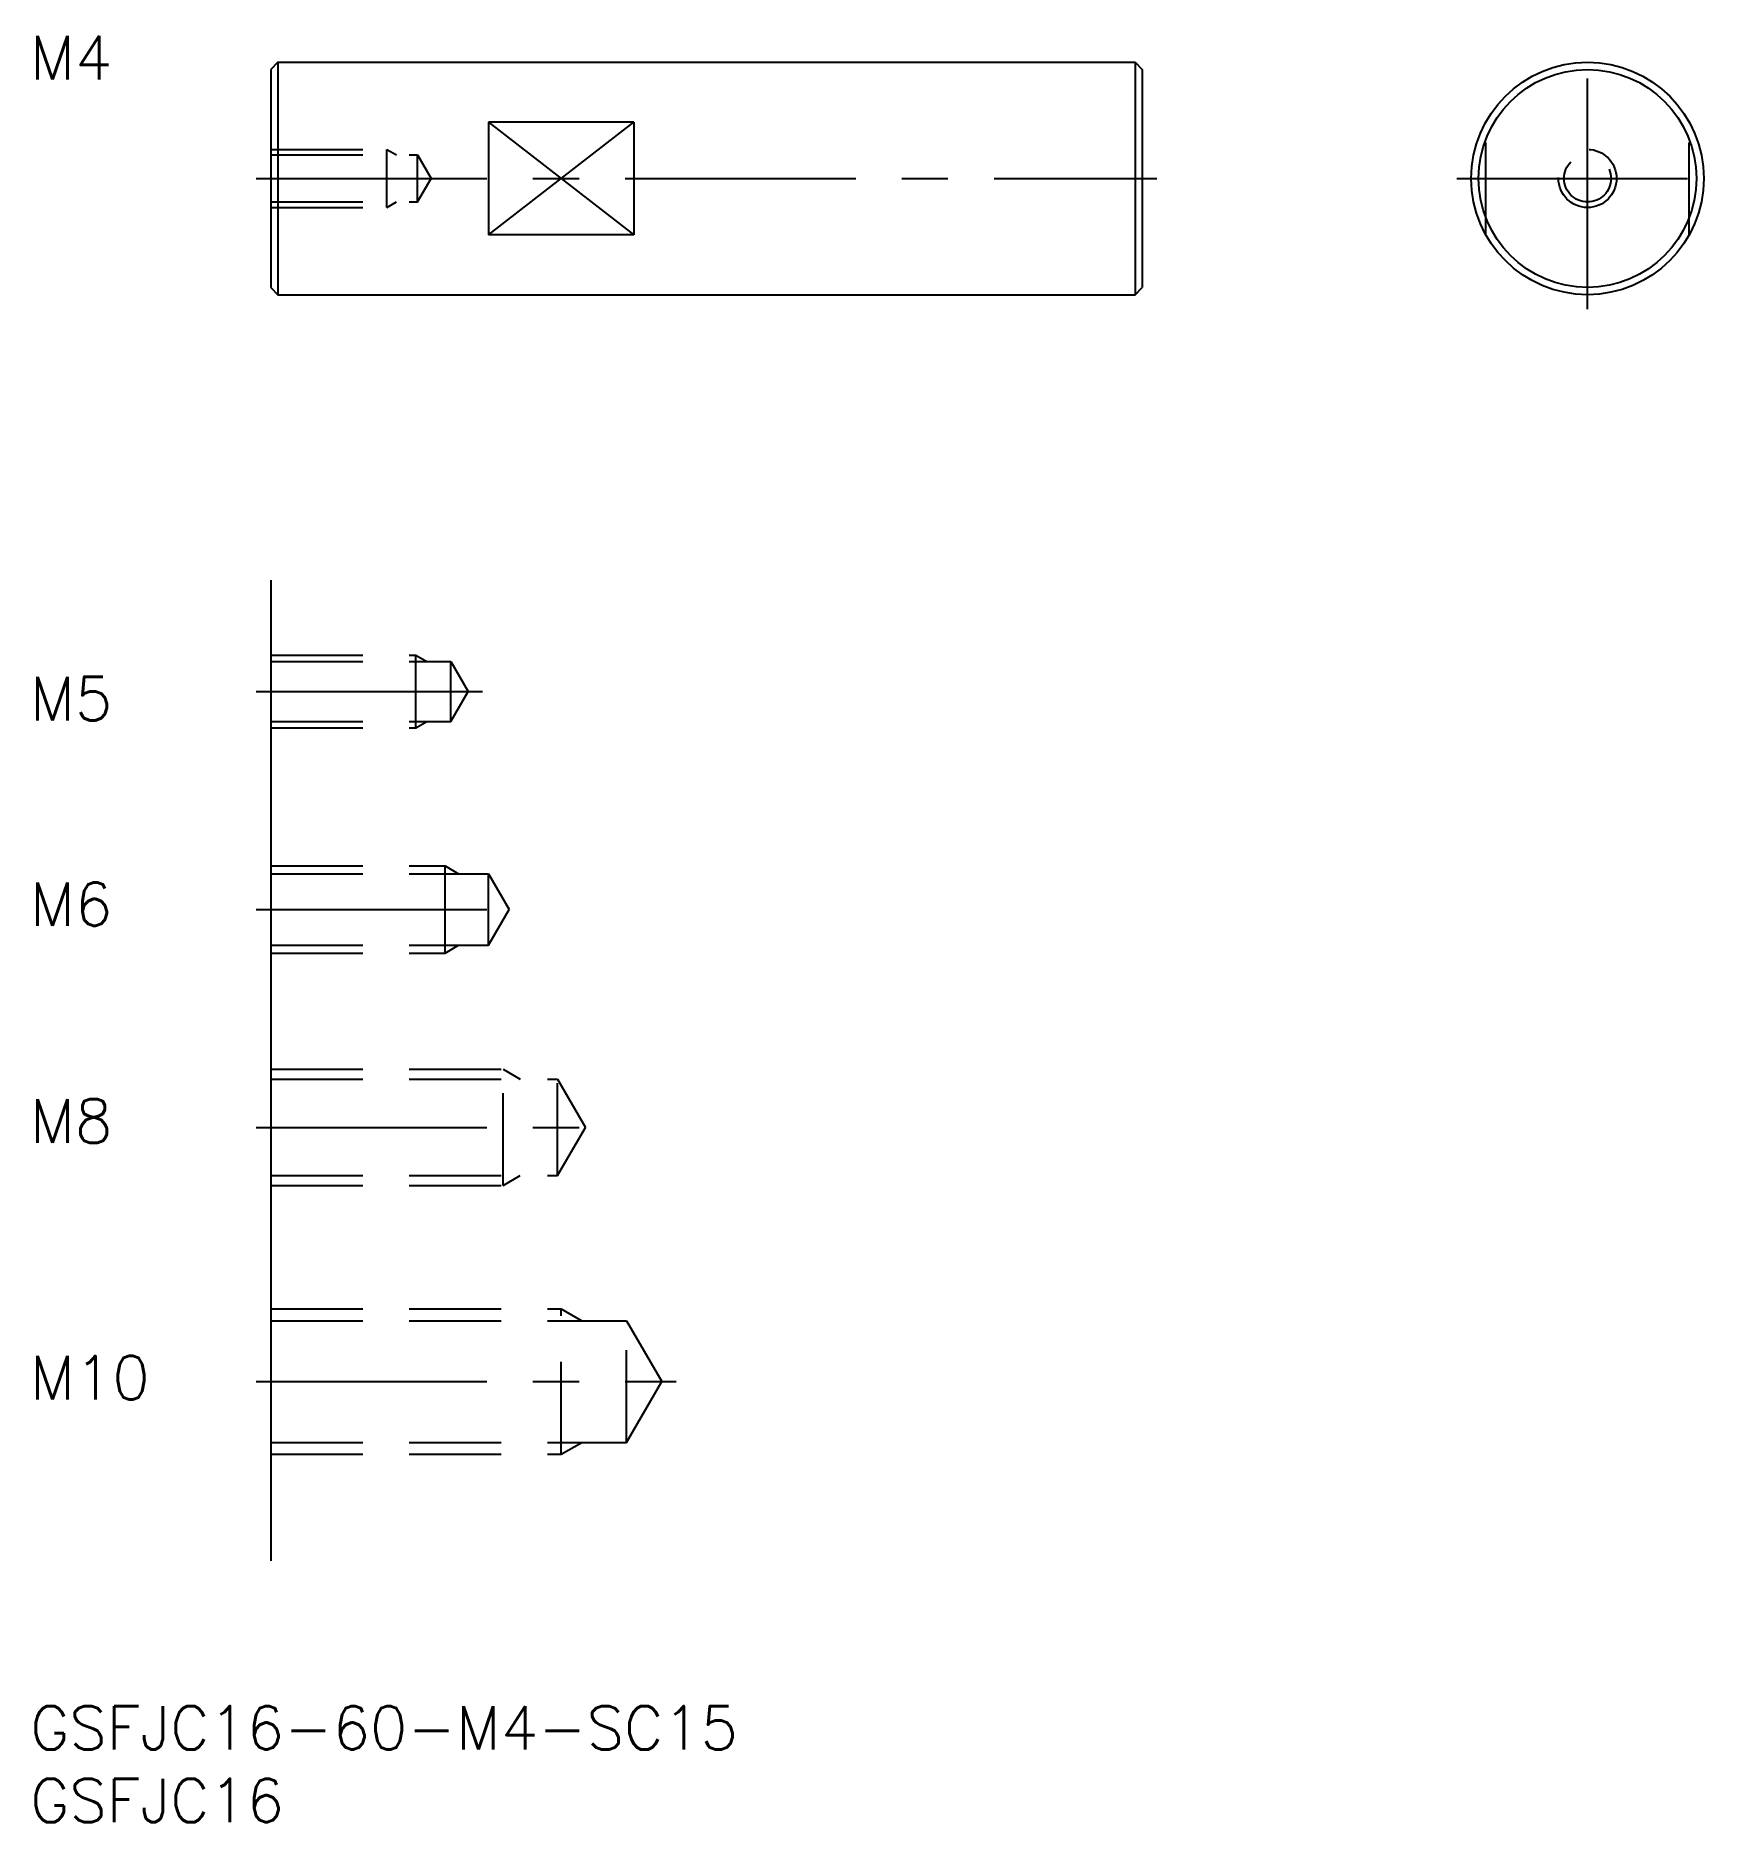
# Model space of a CAD drawing. Extents: x 0 to 116, y -8 to 115.
import ezdxf

# ---------------------------------------------------------------- set-up
doc = ezdxf.new("R2010")
doc.units = 0
doc.header["$LTSCALE"] = 0.5
doc.linetypes.add('CENTER', pattern=[50.8, 31.75, -6.35, 6.35, -6.35])
doc.linetypes.add('DASHED', pattern=[19.05, 12.7, -6.35])
for name, color, linetype in [('MSM_CENTER', 1, 'CENTER'), ('MSM_CONTINUOUS', 7, 'CONTINUOUS'), ('MSM_DASHED', 4, 'DASHED'), ('MSM_NARROW', 5, 'CONTINUOUS'), ('MSM_PART_NUMBER', 7, 'CONTINUOUS')]:
    doc.layers.add(name, color=color, linetype=linetype)
doc.styles.get("Standard").update_dxf_attribs({"font": 'txt.shx', "height": 3, "bigfont": 'bigfont.shx'})

# ---------------------------------------------------------------- blocks, each defined once
blk = doc.blocks.new('*U21')
at = {"layer": 'MSM_PART_NUMBER'}
blk.add_text('GSFJC16-60-M4-SC15', height=3, dxfattribs=at).set_placement((0, -3))
blk = doc.blocks.new('*U22')
at = {"layer": 'MSM_PART_NUMBER'}
blk.add_text('GSFJC16', height=3, dxfattribs=at).set_placement((0, -8))
blk = doc.blocks.new('*U24')
at = {"layer": 'MSM_PART_NUMBER'}
blk.add_text('M4', height=3, dxfattribs=at).set_placement((0, 111.96))
blk = doc.blocks.new('*U25')
at = {"layer": 'MSM_PART_NUMBER'}
blk.add_text('M5', height=3, dxfattribs=at).set_placement((0, 67.84))
blk = doc.blocks.new('*U26')
at = {"layer": 'MSM_PART_NUMBER'}
blk.add_text('M6', height=3, dxfattribs=at).set_placement((0, 53.69))
blk = doc.blocks.new('*U27')
at = {"layer": 'MSM_PART_NUMBER'}
blk.add_text('M8', height=3, dxfattribs=at).set_placement((0, 38.77))
blk = doc.blocks.new('*U28')
at = {"layer": 'MSM_PART_NUMBER'}
blk.add_text('M10', height=3, dxfattribs=at).set_placement((0, 21.1))

msp = doc.modelspace()

# ---------------------------------------------------------------- linework, layer by layer
at = {"layer": 'MSM_CENTER'}
for p, q in [((107.21, 96.14), (107.21, 114.14)), ((15.56, 105.14), (77.56, 105.14)), ((98.21, 105.14), (116.21, 105.14)), ((15.56, 69.83), (31.15, 69.83)), ((15.56, 54.83), (33.98, 54.83)), ((15.56, 39.83), (39.23, 39.83)), ((15.56, 22.33), (44.48, 22.33))]:
    msp.add_line(p, q, dxfattribs=at)
at = {"layer": 'MSM_CONTINUOUS'}
for p, q in [((17.06, 113.14), (16.56, 112.64)), ((17.06, 113.14), (76.06, 113.14)), ((17.06, 113.14), (17.06, 97.14)), ((76.06, 113.14), (76.56, 112.64)), ((76.06, 113.14), (76.06, 97.14)), ((16.56, 112.64), (16.56, 97.64)), ((76.56, 112.64), (76.56, 97.64)), ((31.56, 109.01), (31.56, 101.27)), ((41.56, 109.01), (31.56, 109.01)), ((41.56, 109.01), (41.56, 101.27)), ((41.56, 101.27), (31.56, 101.27)), ((16.56, 97.64), (17.06, 97.14)), ((76.06, 97.14), (76.56, 97.64)), ((17.06, 97.14), (76.06, 97.14)), ((16.56, 77.5), (16.56, 10))]:
    msp.add_line(p, q, dxfattribs=at)
for radius in [8, 7.5]:
    msp.add_circle((107.21, 105.14), radius, dxfattribs=at)
at = {"layer": 'MSM_DASHED'}
for p, q in [((100.21, 101.27), (100.21, 109.01)), ((114.21, 101.27), (114.21, 109.01)), ((16.56, 107.14), (24.56, 107.14)), ((24.56, 103.14), (24.56, 107.14)), ((24.56, 107.14), (25.22, 106.76)), ((16.56, 106.76), (26.66, 106.76)), ((26.66, 103.52), (26.66, 106.76)), ((26.66, 106.76), (27.6, 105.14)), ((26.66, 103.52), (27.6, 105.14)), ((16.56, 103.52), (26.66, 103.52)), ((24.56, 103.14), (25.22, 103.52)), ((16.56, 103.14), (24.56, 103.14)), ((16.56, 72.33), (26.56, 72.33)), ((16.56, 71.9), (28.96, 71.9)), ((26.56, 67.33), (26.56, 72.33)), ((26.56, 72.33), (27.31, 71.9)), ((28.96, 67.76), (28.96, 71.9)), ((28.96, 71.9), (30.15, 69.83)), ((28.96, 67.76), (30.15, 69.83)), ((16.56, 67.76), (28.96, 67.76)), ((26.56, 67.33), (27.31, 67.76)), ((16.56, 67.33), (26.56, 67.33)), ((16.56, 57.83), (28.56, 57.83)), ((28.56, 51.83), (28.56, 57.83)), ((28.56, 57.83), (29.5, 57.29)), ((16.56, 57.29), (31.56, 57.29)), ((31.56, 52.37), (31.56, 57.29)), ((31.56, 57.29), (32.98, 54.83)), ((31.56, 52.37), (32.98, 54.83)), ((16.56, 52.37), (31.56, 52.37)), ((16.56, 51.83), (28.56, 51.83)), ((28.56, 51.83), (29.5, 52.37)), ((16.56, 43.83), (32.56, 43.83)), ((16.56, 43.15), (36.31, 43.15)), ((32.56, 35.83), (32.56, 43.83)), ((32.56, 43.83), (33.73, 43.15)), ((36.31, 36.51), (36.31, 43.15)), ((36.31, 43.15), (38.23, 39.83)), ((36.31, 36.51), (38.23, 39.83)), ((16.56, 36.51), (36.31, 36.51)), ((16.56, 35.83), (32.56, 35.83)), ((32.56, 35.83), (33.73, 36.51)), ((16.56, 27.33), (36.56, 27.33)), ((36.56, 17.33), (36.56, 27.33)), ((36.56, 27.33), (37.97, 26.52)), ((16.56, 26.52), (41.06, 26.52)), ((41.06, 18.14), (41.06, 26.52)), ((41.06, 26.52), (43.48, 22.33)), ((41.06, 18.14), (43.48, 22.33)), ((16.56, 18.14), (41.06, 18.14)), ((16.56, 17.33), (36.56, 17.33)), ((36.56, 17.33), (37.97, 18.14))]:
    msp.add_line(p, q, dxfattribs=at)
for radius in [2, 1.62]:
    msp.add_circle((107.21, 105.14), radius, dxfattribs=at)
at = {"layer": 'MSM_NARROW'}
for p, q in [((31.56, 109.01), (41.56, 101.27)), ((31.56, 101.27), (41.56, 109.01))]:
    msp.add_line(p, q, dxfattribs=at)

# ---------------------------------------------------------------- block references
at = {"layer": 'MSM_CONTINUOUS'}
for name in ['*U24', '*U25', '*U26', '*U27', '*U28', '*U21', '*U22']:
    msp.add_blockref(name, (0, 0), dxfattribs=at)

doc.saveas('drawing.dxf')
